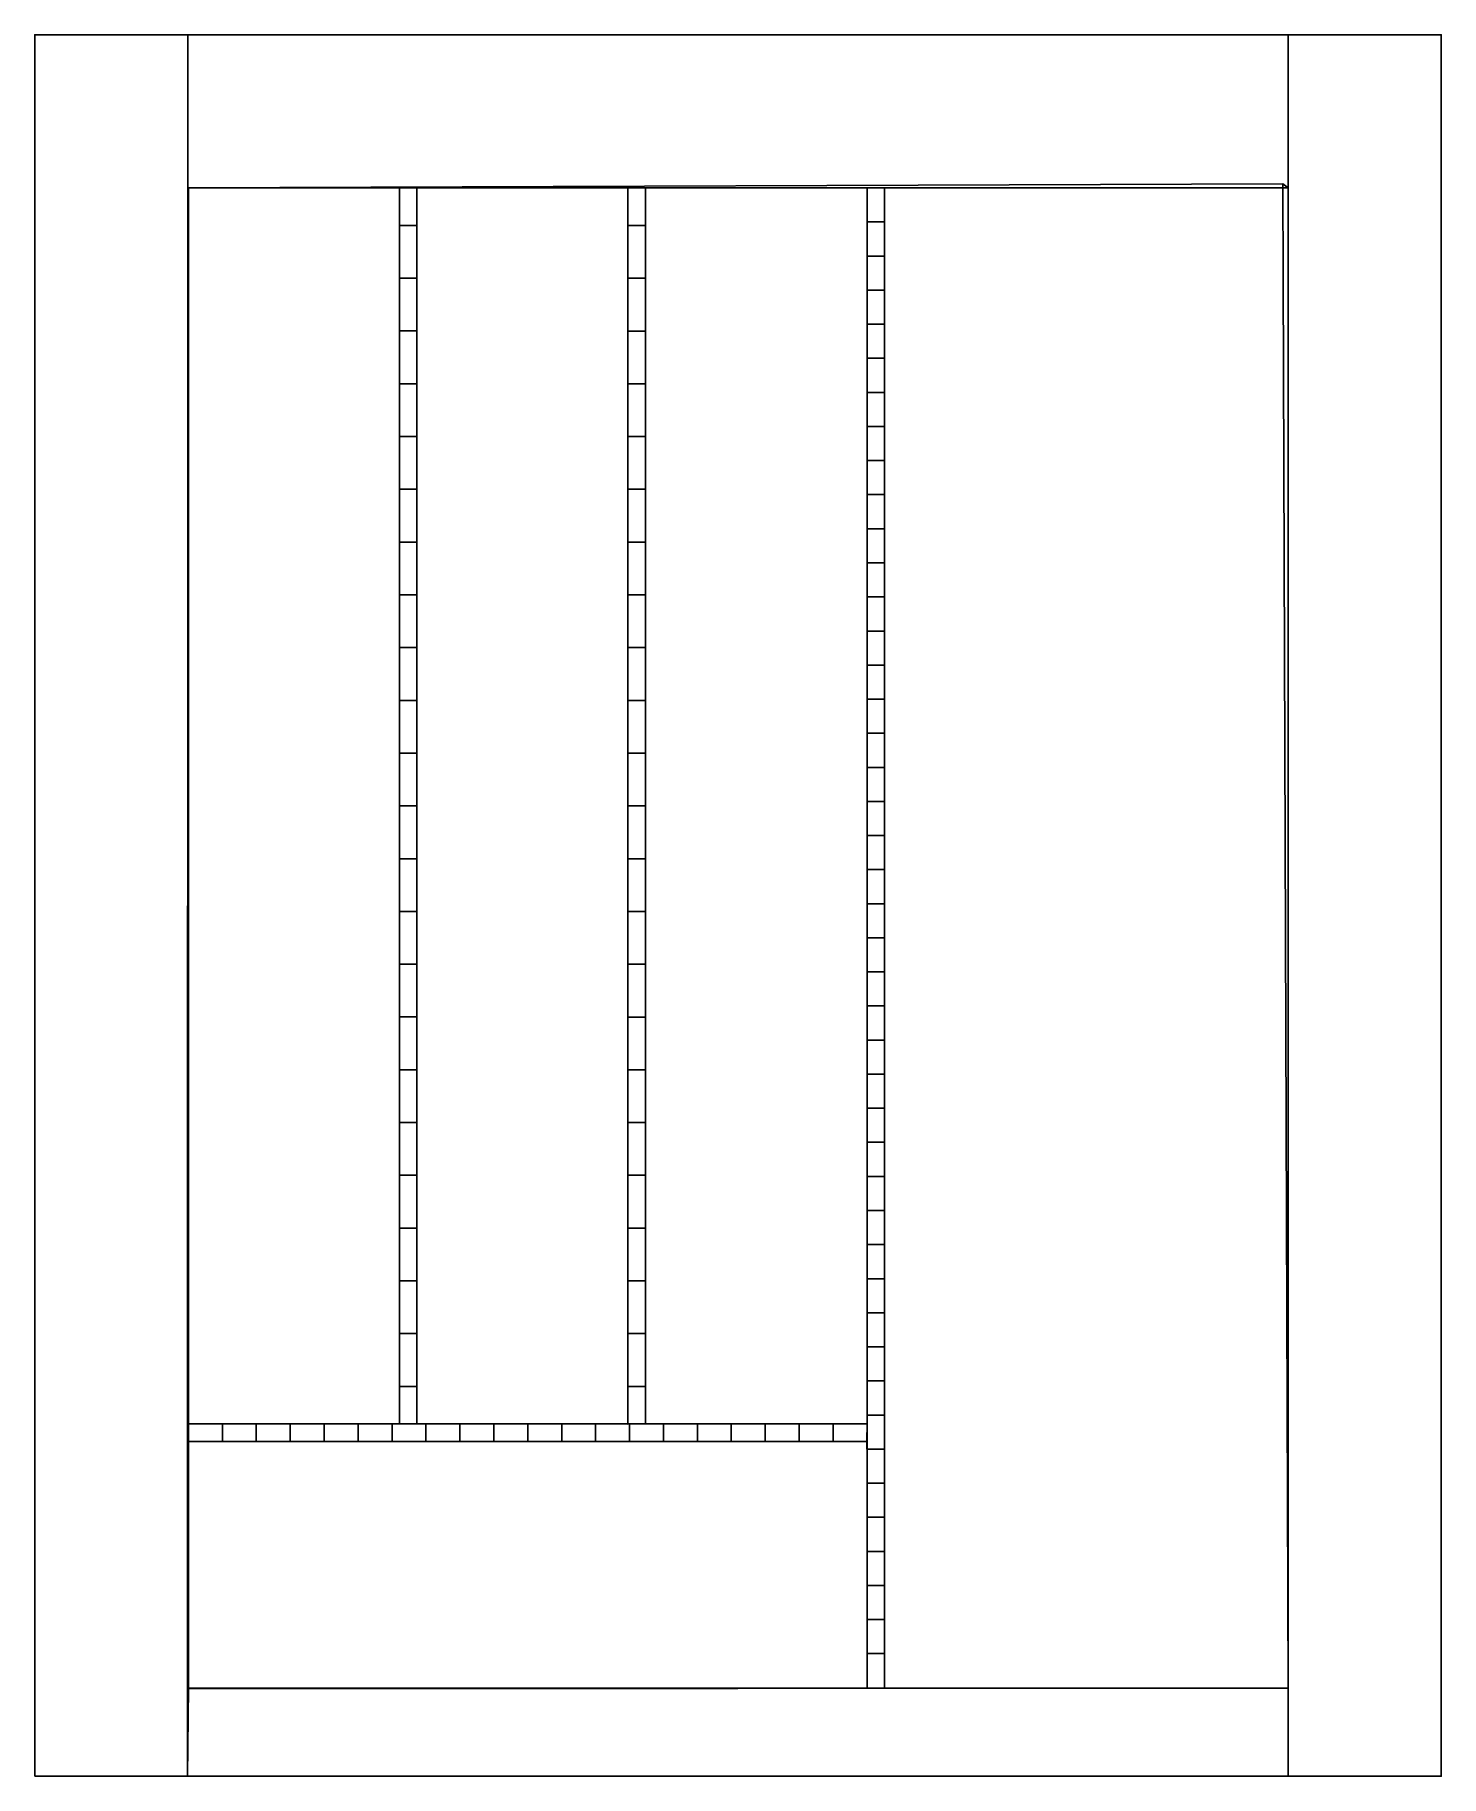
# Model space of a CAD drawing. Extents: x -200 to 200, y -495 to 0.
import ezdxf

# ---------------------------------------------------------------- set-up
doc = ezdxf.new("R2010")
doc.units = 0
doc.layers.add('BRANCO', color=7, linetype='CONTINUOUS')

msp = doc.modelspace()

# ---------------------------------------------------------------- linework, layer by layer
at = {"layer": 'BRANCO'}
for p, q in [((80, 0), (-200, 0)), ((-200, 0), (-200, -495)), ((-200, 0), (80, 0)), ((156.5, -495), (156.5, 0)), ((156.5, 0), (200, 0)), ((200, 0), (200, -495)), ((-156.51, -43.5, -10), (-156.51, -43.5, -74)), ((-156.51, -43.5, -74), (-156.5, -43.5, -10)), ((-156.3, -394.89, -74), (36.7, -394.89, -74)), ((-156.3, -399.89, -74), (36.7, -399.89, -74)), ((-156.31, -470, 0.12), (-156.59, -495)), ((-156.31, -470, -10), (-156.31, -470, 0.12)), ((-200, -495), (-156.5, -495))]:
    msp.add_line(p, q, dxfattribs=at)
for points in [[(-200, -495), (-156.59, -495), (-156.5, 0), (-200, 0)], [(156.5, -43.5), (156.5, 0), (-156.5, 0), (-156.5, -43.5)], [(156.5, -43.5), (156.5, 0), (-156.5, 0), (-156.5, -43.5)], [(156.5, -495), (156.5, 0), (200, 0), (200, -495)], [(156.5, -495), (200, -495), (200, 0), (156.5, 0)], [(-156.51, -43.5), (-156.31, -43.5, -74), (154.98, -42.4, -74), (156.5, -43.5)], [(-156.31, -470, -74), (-156.31, -43.5, -74), (-156.51, -43.5), (-156.31, -470, 0.12)], [(-156.31, -43.5, -74), (-156.31, -470, -73.88), (156.5, -470, -74), (154.98, -42.4, -74)], [(-91.31, -43.49, -74.03), (-91.31, -43.49, -24.03), (-96.31, -43.5, -24.03), (-96.31, -43.5, -74.03)], [(-96.3, -394.89, -74.03), (-91.3, -394.88, -74.03), (-91.31, -43.49, -74.03), (-96.31, -43.5, -74.03)], [(-91.3, -54.19, -21.19), (-91.32, -43.49, -24.03), (-96.31, -43.5, -24.03), (-96.3, -54.19, -21.19)], [(-96.31, -43.5, -24.03), (-96.3, -54.19, -21.19), (-96.31, -54.19, -74.03), (-96.31, -43.5, -74.03)], [(-91.31, -43.49, -24.03), (-91.3, -54.19, -21.19), (-91.31, -54.19, -74.03), (-91.31, -43.49, -74.03)], [(-26.31, -43.5, -73.94), (-26.31, -43.5, -23.94), (-31.31, -43.51, -23.94), (-31.31, -43.51, -73.94)], [(-31.3, -394.9, -73.94), (-26.3, -394.89, -73.94), (-26.31, -43.5, -73.94), (-31.31, -43.51, -73.94)], [(-26.3, -54.2, -21.1), (-26.32, -43.5, -23.94), (-31.31, -43.5, -23.94), (-31.3, -54.2, -21.1)], [(-31.31, -43.51, -23.94), (-31.3, -54.2, -21.1), (-31.31, -54.2, -73.94), (-31.31, -43.51, -73.94)], [(-26.31, -43.5, -23.94), (-26.3, -54.2, -21.1), (-26.31, -54.2, -73.94), (-26.31, -43.5, -73.94)], [(36.7, -43.5, -24), (36.7, -53.19, -21.85), (36.7, -53.19, -74), (36.7, -43.5, -74)], [(41.7, -43.5, -24), (36.7, -43.5, -24), (36.7, -43.5, -74), (41.7, -43.5, -74)], [(41.7, -43.5, -24), (36.7, -43.5, -24), (36.7, -53.19, -21.85), (41.7, -53.19, -21.85)], [(36.7, -470, -74), (41.7, -470, -74), (41.7, -43.5, -74), (36.7, -43.5, -74)], [(41.7, -43.5, -24), (41.7, -53.19, -21.85), (41.7, -53.19, -74), (41.7, -43.5, -74)], [(154.98, -42.4, -74), (156.5, -470, -74), (156.5, -470), (156.5, -43.5)], [(-96.3, -54.19, -21.19), (-96.3, -69.19, -17.53), (-96.31, -69.19, -74.03), (-96.31, -54.19, -74.03)], [(-91.3, -69.19, -17.53), (-91.32, -54.19, -21.19), (-96.3, -54.19, -21.19), (-96.3, -69.19, -17.53)], [(-91.3, -54.19, -21.19), (-91.3, -69.19, -17.53), (-91.31, -69.19, -74.03), (-91.31, -54.19, -74.03)], [(-31.3, -54.2, -21.1), (-31.3, -69.2, -17.44), (-31.31, -69.2, -73.94), (-31.31, -54.2, -73.94)], [(-26.3, -69.2, -17.44), (-26.32, -54.2, -21.1), (-31.3, -54.2, -21.1), (-31.3, -69.2, -17.44)], [(-26.3, -54.2, -21.1), (-26.3, -69.2, -17.44), (-26.31, -69.2, -73.94), (-26.31, -54.2, -73.94)], [(36.7, -53.19, -21.85), (36.7, -62.88, -19.79), (36.7, -62.88, -74), (36.7, -53.19, -74)], [(41.7, -53.19, -21.85), (36.7, -53.19, -21.85), (36.7, -62.88, -19.79), (41.7, -62.88, -19.79)], [(41.7, -53.19, -21.85), (41.7, -62.88, -19.79), (41.7, -62.88, -74), (41.7, -53.19, -74)], [(36.7, -62.88, -19.79), (36.7, -72.57, -17.85), (36.7, -72.57, -74), (36.7, -62.88, -74)], [(41.7, -62.88, -19.79), (36.7, -62.88, -19.79), (36.7, -72.57, -17.85), (41.7, -72.57, -17.85)], [(41.7, -62.88, -19.79), (41.7, -72.57, -17.85), (41.7, -72.57, -74), (41.7, -62.88, -74)], [(-96.3, -69.19, -17.53), (-96.3, -84.19, -14.24), (-96.3, -84.19, -74.03), (-96.31, -69.19, -74.03)], [(-91.3, -84.19, -14.24), (-91.32, -69.19, -17.53), (-96.3, -69.19, -17.53), (-96.3, -84.19, -14.24)], [(-91.3, -69.19, -17.53), (-91.3, -84.19, -14.24), (-91.3, -84.19, -74.03), (-91.31, -69.19, -74.03)], [(-31.3, -69.2, -17.44), (-31.3, -84.2, -14.15), (-31.3, -84.2, -73.94), (-31.31, -69.2, -73.94)], [(-26.3, -84.2, -14.15), (-26.32, -69.2, -17.44), (-31.3, -69.2, -17.44), (-31.3, -84.2, -14.15)], [(-26.3, -69.2, -17.44), (-26.3, -84.2, -14.15), (-26.3, -84.2, -73.94), (-26.31, -69.2, -73.94)], [(36.7, -72.57, -17.85), (36.7, -82.26, -16), (36.7, -82.26, -74), (36.7, -72.57, -74)], [(41.7, -72.57, -17.85), (36.7, -72.57, -17.85), (36.7, -82.26, -16), (41.7, -82.26, -16)], [(41.7, -72.57, -17.85), (41.7, -82.26, -16), (41.7, -82.26, -74), (41.7, -72.57, -74)], [(36.7, -82.26, -16), (36.7, -91.95, -14.26), (36.7, -91.95, -74), (36.7, -82.26, -74)], [(41.7, -82.26, -16), (36.7, -82.26, -16), (36.7, -91.95, -14.26), (41.7, -91.95, -14.26)], [(41.7, -82.26, -16), (41.7, -91.95, -14.26), (41.7, -91.95, -74), (41.7, -82.26, -74)], [(-96.3, -84.19, -14.24), (-96.3, -99.19, -11.31), (-96.3, -99.19, -74.03), (-96.3, -84.19, -74.03)], [(-91.3, -99.19, -11.31), (-91.32, -84.19, -14.24), (-96.3, -84.19, -14.24), (-96.3, -99.19, -11.31)], [(-91.3, -84.19, -14.24), (-91.3, -99.19, -11.31), (-91.3, -99.19, -74.03), (-91.3, -84.19, -74.03)], [(-31.3, -84.2, -14.15), (-31.3, -99.2, -11.22), (-31.3, -99.2, -73.94), (-31.3, -84.2, -73.94)], [(-26.3, -99.2, -11.22), (-26.32, -84.2, -14.15), (-31.3, -84.2, -14.15), (-31.3, -99.2, -11.22)], [(-26.3, -84.2, -14.15), (-26.3, -99.2, -11.22), (-26.3, -99.2, -73.94), (-26.3, -84.2, -73.94)], [(36.7, -91.95, -14.26), (36.7, -101.64, -12.62), (36.7, -101.64, -74), (36.7, -91.95, -74)], [(41.7, -91.95, -14.26), (36.7, -91.95, -14.26), (36.7, -101.64, -12.62), (41.7, -101.64, -12.62)], [(41.7, -91.95, -14.26), (41.7, -101.64, -12.62), (41.7, -101.64, -74), (41.7, -91.95, -74)], [(-96.3, -99.19, -11.31), (-96.3, -114.19, -8.72), (-96.31, -114.19, -74.03), (-96.3, -99.19, -74.03)], [(-91.3, -114.19, -8.72), (-91.32, -99.19, -11.31), (-96.3, -99.19, -11.31), (-96.3, -114.19, -8.72)], [(-91.3, -99.19, -11.31), (-91.3, -114.19, -8.72), (-91.31, -114.19, -74.03), (-91.3, -99.19, -74.03)], [(-31.3, -99.2, -11.22), (-31.3, -114.2, -8.63), (-31.31, -114.2, -73.94), (-31.3, -99.2, -73.94)], [(-26.3, -114.2, -8.63), (-26.32, -99.2, -11.22), (-31.3, -99.2, -11.22), (-31.3, -114.2, -8.63)], [(-26.3, -99.2, -11.22), (-26.3, -114.2, -8.63), (-26.31, -114.2, -73.94), (-26.3, -99.2, -73.94)], [(36.7, -101.64, -12.62), (36.7, -111.33, -11.09), (36.7, -111.33, -74), (36.7, -101.64, -74)], [(41.7, -101.64, -12.62), (36.7, -101.64, -12.62), (36.7, -111.33, -11.09), (41.7, -111.33, -11.09)], [(41.7, -101.64, -12.62), (41.7, -111.33, -11.09), (41.7, -111.33, -74), (41.7, -101.64, -74)], [(36.7, -111.33, -11.09), (36.7, -121.02, -9.65), (36.7, -121.02, -74), (36.7, -111.33, -74)], [(41.7, -111.33, -11.09), (36.7, -111.33, -11.09), (36.7, -121.02, -9.65), (41.7, -121.02, -9.65)], [(41.7, -111.33, -11.09), (41.7, -121.02, -9.65), (41.7, -121.02, -74), (41.7, -111.33, -74)], [(-96.3, -114.19, -8.72), (-96.31, -129.15, -6.52), (-96.3, -129.19, -74.03), (-96.31, -114.19, -74.03)], [(-91.31, -129.14, -6.52), (-91.33, -114.19, -8.72), (-96.3, -114.19, -8.72), (-96.31, -129.15, -6.52)], [(-91.3, -114.19, -8.72), (-91.31, -129.14, -6.52), (-91.3, -129.19, -74.03), (-91.31, -114.19, -74.03)], [(-26.31, -129.15, -6.43), (-26.33, -114.2, -8.63), (-31.3, -114.19, -8.64), (-31.31, -129.16, -6.43)], [(-31.3, -114.2, -8.63), (-31.31, -129.16, -6.43), (-31.3, -129.2, -73.94), (-31.31, -114.2, -73.94)], [(-26.3, -114.2, -8.63), (-26.31, -129.15, -6.43), (-26.3, -129.2, -73.94), (-26.31, -114.2, -73.94)], [(36.7, -121.02, -9.65), (36.7, -130.71, -8.32), (36.7, -130.71, -74), (36.7, -121.02, -74)], [(41.7, -121.02, -9.65), (36.7, -121.02, -9.65), (36.7, -130.71, -8.32), (41.7, -130.71, -8.32)], [(41.7, -121.02, -9.65), (41.7, -130.71, -8.32), (41.7, -130.71, -74), (41.7, -121.02, -74)], [(-91.3, -144.19, -4.78), (-91.32, -129.14, -6.52), (-96.31, -129.14, -6.52), (-96.3, -144.19, -4.78)], [(-96.31, -129.15, -6.52), (-96.3, -144.19, -4.78), (-96.3, -144.19, -74.03), (-96.3, -129.19, -74.03)], [(-91.31, -129.14, -6.52), (-91.3, -144.19, -4.78), (-91.3, -144.19, -74.03), (-91.3, -129.19, -74.03)], [(-26.3, -144.2, -4.69), (-26.32, -129.15, -6.43), (-31.31, -129.15, -6.43), (-31.3, -144.2, -4.69)], [(-31.31, -129.16, -6.43), (-31.3, -144.2, -4.69), (-31.3, -144.2, -73.94), (-31.3, -129.2, -73.94)], [(-26.31, -129.15, -6.43), (-26.3, -144.2, -4.69), (-26.3, -144.2, -73.94), (-26.3, -129.2, -73.94)], [(36.7, -130.71, -8.22), (36.7, -140.4, -7.08), (36.7, -140.4, -74), (36.7, -130.71, -74)], [(41.7, -130.71, -8.22), (36.7, -130.71, -8.22), (36.7, -140.4, -7.08), (41.7, -140.4, -7.08)], [(41.7, -130.71, -8.22), (41.7, -140.4, -7.08), (41.7, -140.4, -74), (41.7, -130.71, -74)], [(36.7, -140.4, -7.08), (36.7, -150.09, -5.95), (36.7, -150.09, -74), (36.7, -140.4, -74)], [(41.7, -140.4, -7.08), (36.7, -140.4, -7.08), (36.7, -150.09, -5.95), (41.7, -150.09, -5.95)], [(41.7, -140.4, -7.08), (41.7, -150.09, -5.95), (41.7, -150.09, -74), (41.7, -140.4, -74)], [(-96.3, -144.19, -4.78), (-96.3, -159.19, -3.24), (-96.31, -159.19, -74.03), (-96.3, -144.19, -74.03)], [(-91.3, -159.19, -3.24), (-91.32, -144.19, -4.78), (-96.3, -144.19, -4.78), (-96.3, -159.19, -3.24)], [(-91.3, -144.19, -4.78), (-91.3, -159.19, -3.24), (-91.31, -159.19, -74.03), (-91.3, -144.19, -74.03)], [(-31.3, -144.2, -4.69), (-31.3, -159.2, -3.15), (-31.31, -159.2, -73.94), (-31.3, -144.2, -73.94)], [(-26.3, -159.2, -3.15), (-26.32, -144.2, -4.69), (-31.3, -144.2, -4.69), (-31.3, -159.2, -3.15)], [(-26.3, -144.2, -4.69), (-26.3, -159.2, -3.15), (-26.31, -159.2, -73.94), (-26.3, -144.2, -73.94)], [(36.7, -150.09, -5.95), (36.7, -159.78, -4.92), (36.7, -159.78, -74), (36.7, -150.09, -74)], [(41.7, -150.09, -5.95), (36.7, -150.09, -5.95), (36.7, -159.78, -4.92), (41.7, -159.78, -4.92)], [(41.7, -150.09, -5.95), (41.7, -159.78, -4.92), (41.7, -159.78, -74), (41.7, -150.09, -74)], [(-96.3, -159.19, -3.24), (-96.31, -174.12, -1.92), (-96.3, -174.19, -74.03), (-96.3, -159.19, -74.03)], [(-91.31, -174.12, -1.92), (-91.33, -159.19, -3.24), (-96.3, -159.19, -3.24), (-96.31, -174.12, -1.92)], [(-91.3, -159.19, -3.24), (-91.31, -174.12, -1.92), (-91.3, -174.19, -74.03), (-91.3, -159.19, -74.03)], [(-26.31, -174.12, -1.83), (-26.33, -159.2, -3.15), (-31.3, -159.19, -3.15), (-31.31, -174.13, -1.83)], [(-31.3, -159.2, -3.15), (-31.31, -174.13, -1.83), (-31.3, -174.2, -73.94), (-31.3, -159.2, -73.94)], [(-26.3, -159.2, -3.15), (-26.31, -174.12, -1.83), (-26.3, -174.2, -73.94), (-26.3, -159.2, -73.94)], [(36.7, -159.78, -4.92), (36.7, -169.47, -3.98), (36.7, -169.47, -74), (36.7, -159.78, -74)], [(41.7, -159.78, -4.92), (36.7, -159.78, -4.92), (36.7, -169.47, -3.98), (41.7, -169.47, -3.98)], [(41.7, -159.78, -4.92), (41.7, -169.47, -3.98), (41.7, -169.47, -74), (41.7, -159.78, -74)], [(36.7, -169.47, -3.98), (36.7, -179.16, -3.15), (36.7, -179.16, -74), (36.7, -169.47, -74)], [(41.7, -169.47, -3.98), (36.7, -169.47, -3.98), (36.7, -179.16, -3.15), (41.7, -179.16, -3.15)], [(41.7, -169.47, -3.98), (41.7, -179.16, -3.15), (41.7, -179.16, -74), (41.7, -169.47, -74)], [(-91.3, -189.19, -1.16), (-91.32, -174.12, -1.92), (-96.31, -174.11, -1.93), (-96.3, -189.19, -1.16)], [(-96.31, -174.12, -1.92), (-96.3, -189.19, -1.16), (-96.31, -189.19, -74.03), (-96.3, -174.19, -74.03)], [(-91.31, -174.12, -1.92), (-91.3, -189.19, -1.16), (-91.31, -189.19, -74.03), (-91.3, -174.19, -74.03)], [(-26.3, -189.2, -1.07), (-26.32, -174.12, -1.83), (-31.31, -174.12, -1.84), (-31.3, -189.2, -1.07)], [(-31.31, -174.13, -1.83), (-31.3, -189.2, -1.07), (-31.31, -189.2, -73.94), (-31.3, -174.2, -73.94)], [(-26.31, -174.12, -1.83), (-26.3, -189.2, -1.07), (-26.31, -189.2, -73.94), (-26.3, -174.2, -73.94)], [(36.7, -179.16, -3.15), (36.7, -188.85, -2.41), (36.7, -188.85, -74), (36.7, -179.16, -74)], [(41.7, -179.16, -3.15), (36.7, -179.16, -3.15), (36.7, -188.85, -2.41), (41.7, -188.85, -2.41)], [(41.7, -179.16, -3.15), (41.7, -188.85, -2.41), (41.7, -188.85, -74), (41.7, -179.16, -74)], [(-96.3, -189.19, -1.16), (-96.3, -204.19, -0.39), (-96.3, -204.19, -74.03), (-96.3, -189.19, -74.03)], [(-91.3, -204.19, -0.39), (-91.32, -189.19, -1.16), (-96.3, -189.19, -1.16), (-96.3, -204.19, -0.39)], [(-91.3, -189.19, -1.16), (-91.3, -204.19, -0.39), (-91.3, -204.19, -74.03), (-91.3, -189.19, -74.03)], [(-31.3, -189.2, -1.07), (-31.3, -204.2, -0.31), (-31.3, -204.2, -73.94), (-31.3, -189.2, -73.94)], [(-26.3, -204.2, -0.31), (-26.32, -189.2, -1.07), (-31.3, -189.2, -1.07), (-31.3, -204.2, -0.31)], [(-26.3, -189.2, -1.07), (-26.3, -204.2, -0.31), (-26.3, -204.2, -73.94), (-26.3, -189.2, -73.94)], [(36.7, -188.85, -2.41), (36.7, -198.54, -1.77), (36.7, -198.54, -74), (36.7, -188.85, -74)], [(41.7, -188.85, -2.41), (36.7, -188.85, -2.41), (36.7, -198.54, -1.77), (41.7, -198.54, -1.77)], [(41.7, -188.85, -2.41), (41.7, -198.54, -1.77), (41.7, -198.54, -74), (41.7, -188.85, -74)], [(36.7, -198.54, -1.77), (36.7, -208.23, -1.23), (36.7, -208.23, -74), (36.7, -198.54, -74)], [(41.7, -198.54, -1.77), (36.7, -198.54, -1.77), (36.7, -208.23, -1.23), (41.7, -208.23, -1.23)], [(41.7, -198.54, -1.77), (41.7, -208.23, -1.23), (41.7, -208.23, -74), (41.7, -198.54, -74)], [(-91.3, -219.19, -0.39), (-91.3, -204.19, -0.39), (-96.3, -204.19, -0.39), (-96.31, -219.2, -0.39)], [(-96.3, -204.19, -0.39), (-96.3, -219.19, -0.39), (-96.3, -219.19, -74.03), (-96.3, -204.19, -74.03)], [(-91.3, -204.19, -0.39), (-91.3, -219.19, -0.39), (-91.3, -219.19, -74.03), (-91.3, -204.19, -74.03)], [(-26.3, -219.2, -0.31), (-26.3, -204.2, -0.31), (-31.3, -204.2, -0.31), (-31.31, -219.2, -0.31)], [(-31.3, -204.2, -0.31), (-31.3, -219.2, -0.31), (-31.3, -219.2, -73.94), (-31.3, -204.2, -73.94)], [(-26.3, -204.2, -0.31), (-26.3, -219.2, -0.31), (-26.3, -219.2, -73.94), (-26.3, -204.2, -73.94)], [(36.7, -208.23, -1.23), (36.7, -217.92, -0.79), (36.7, -217.92, -74), (36.7, -208.23, -74)], [(41.7, -208.23, -1.23), (36.7, -208.23, -1.23), (36.7, -217.92, -0.79), (41.7, -217.92, -0.79)], [(41.7, -208.23, -1.23), (41.7, -217.92, -0.79), (41.7, -217.92, -74), (41.7, -208.23, -74)], [(-96.31, -219.2, -0.39), (-96.3, -234.19, -0.56), (-96.3, -234.19, -74.03), (-96.3, -219.19, -74.03)], [(-91.3, -234.19, -0.56), (-91.33, -219.19, -0.39), (-96.3, -219.19, -0.39), (-96.3, -234.19, -0.56)], [(-91.31, -219.19, -0.39), (-91.3, -234.19, -0.56), (-91.3, -234.19, -74.03), (-91.3, -219.19, -74.03)], [(-31.31, -219.2, -0.31), (-31.3, -234.2, -0.47), (-31.3, -234.2, -73.94), (-31.3, -219.2, -73.94)], [(-26.3, -234.2, -0.47), (-26.33, -219.2, -0.31), (-31.3, -219.2, -0.31), (-31.3, -234.2, -0.47)], [(-26.31, -219.2, -0.31), (-26.3, -234.2, -0.47), (-26.3, -234.2, -73.94), (-26.3, -219.2, -73.94)], [(36.7, -217.92, -0.79), (36.7, -227.61, -0.35), (36.7, -227.61, -74), (36.7, -217.92, -74)], [(41.7, -217.92, -0.79), (36.7, -217.92, -0.79), (36.7, -227.61, -0.35), (41.7, -227.61, -0.35)], [(41.7, -217.92, -0.79), (41.7, -227.61, -0.35), (41.7, -227.61, -74), (41.7, -217.92, -74)], [(36.7, -227.61, -0.35), (36.7, -237.3, -0.2), (36.7, -237.3, -74), (36.7, -227.61, -74)], [(41.7, -227.61, -0.35), (36.7, -227.61, -0.35), (36.7, -237.3, -0.2), (41.7, -237.3, -0.2)], [(41.7, -227.61, -0.35), (41.7, -237.3, -0.2), (41.7, -237.3, -74), (41.7, -227.61, -74)], [(-96.3, -234.19, -0.56), (-96.3, -249.19, -1.07), (-96.3, -249.19, -74.03), (-96.3, -234.19, -74.03)], [(-91.3, -249.19, -1.07), (-91.3, -234.19, -0.56), (-96.3, -234.19, -0.56), (-96.3, -249.19, -1.07)], [(-91.3, -234.19, -0.56), (-91.3, -249.19, -1.07), (-91.3, -249.19, -74.03), (-91.3, -234.19, -74.03)], [(-31.3, -234.2, -0.47), (-31.3, -249.2, -0.98), (-31.3, -249.2, -73.94), (-31.3, -234.2, -73.94)], [(-26.3, -249.2, -0.98), (-26.3, -234.2, -0.47), (-31.3, -234.2, -0.47), (-31.3, -249.2, -0.98)], [(-26.3, -234.2, -0.47), (-26.3, -249.2, -0.98), (-26.3, -249.2, -73.94), (-26.3, -234.2, -73.94)], [(36.7, -237.3, -0.2), (36.7, -246.99, -0.05), (36.7, -246.99, -74), (36.7, -237.3, -74)], [(41.7, -237.3, -0.2), (36.7, -237.3, -0.2), (36.7, -246.99, -0.05), (41.7, -246.99, -0.05)], [(41.7, -237.3, -0.2), (41.7, -246.99, -0.05), (41.7, -246.99, -74), (41.7, -237.3, -74)], [(36.7, -246.99, -0.05), (36.7, -256.68, -0.05), (36.7, -256.68, -74), (36.7, -246.99, -74)], [(41.7, -246.99, -0.05), (36.7, -246.99, -0.05), (36.7, -256.68, -0.05), (41.7, -256.68, 0)], [(41.7, -246.99, -0.05), (41.7, -256.68, -0.05), (41.7, -256.68, -74), (41.7, -246.99, -74)], [(-96.3, -249.19, -1.07), (-96.3, -264.19, -1.92), (-96.3, -264.19, -74.03), (-96.3, -249.19, -74.03)], [(-91.3, -264.19, -1.92), (-91.3, -249.19, -1.07), (-96.3, -249.19, -1.07), (-96.3, -264.19, -1.92)], [(-91.3, -249.19, -1.07), (-91.3, -264.19, -1.92), (-91.3, -264.19, -74.03), (-91.3, -249.19, -74.03)], [(-31.3, -249.2, -0.98), (-31.3, -264.2, -1.83), (-31.3, -264.2, -73.94), (-31.3, -249.2, -73.94)], [(-26.3, -264.2, -1.83), (-26.3, -249.2, -0.98), (-31.3, -249.2, -0.98), (-31.3, -264.2, -1.83)], [(-26.3, -249.2, -0.98), (-26.3, -264.2, -1.83), (-26.3, -264.2, -73.94), (-26.3, -249.2, -73.94)], [(36.7, -256.68, 0), (36.7, -266.37, -0.05), (36.7, -266.37, -74), (36.7, -256.68, -74)], [(41.7, -256.68, 0), (36.7, -256.68, -0.05), (36.7, -266.37, -0.05), (41.7, -266.37, -0.05)], [(41.7, -256.68, 0), (41.7, -266.37, -0.05), (41.7, -266.37, -74), (41.7, -256.68, -74)], [(-96.3, -264.19, -1.92), (-96.3, -279.19, -3.11), (-96.3, -279.19, -74.03), (-96.3, -264.19, -74.03)], [(-91.3, -279.19, -3.11), (-91.3, -264.19, -1.92), (-96.3, -264.19, -1.92), (-96.3, -279.19, -3.11)], [(-91.3, -264.19, -1.92), (-91.3, -279.19, -3.11), (-91.3, -279.19, -74.03), (-91.3, -264.19, -74.03)], [(-31.3, -264.2, -1.83), (-31.3, -279.2, -3.02), (-31.3, -279.2, -73.94), (-31.3, -264.2, -73.94)], [(-26.3, -279.2, -3.02), (-26.3, -264.2, -1.83), (-31.3, -264.2, -1.83), (-31.3, -279.2, -3.02)], [(-26.3, -264.2, -1.83), (-26.3, -279.2, -3.02), (-26.3, -279.2, -73.94), (-26.3, -264.2, -73.94)], [(36.7, -266.37, -0.05), (36.7, -276.06, -0.2), (36.7, -276.06, -74), (36.7, -266.37, -74)], [(41.7, -266.37, -0.05), (36.7, -266.37, -0.05), (36.7, -276.06, -0.2), (41.7, -276.06, -0.2)], [(41.7, -266.37, -0.05), (41.7, -276.06, -0.2), (41.7, -276.06, -74), (41.7, -266.37, -74)], [(36.7, -276.06, -0.2), (36.7, -285.75, -0.44), (36.7, -285.75, -74), (36.7, -276.06, -74)], [(41.7, -276.06, -0.2), (36.7, -276.06, -0.2), (36.7, -285.75, -0.44), (41.7, -285.75, -0.44)], [(41.7, -276.06, -0.2), (41.7, -285.75, -0.44), (41.7, -285.75, -74), (41.7, -276.06, -74)], [(-96.3, -279.19, -3.11), (-96.3, -294.19, -4.64), (-96.3, -294.19, -74.03), (-96.3, -279.19, -74.03)], [(-91.3, -294.19, -4.64), (-91.32, -279.19, -3.11), (-96.3, -279.19, -3.11), (-96.3, -294.19, -4.64)], [(-91.3, -279.19, -3.11), (-91.3, -294.19, -4.64), (-91.3, -294.19, -74.03), (-91.3, -279.19, -74.03)], [(-31.3, -279.2, -3.02), (-31.3, -294.2, -4.55), (-31.3, -294.2, -73.94), (-31.3, -279.2, -73.94)], [(-26.3, -294.2, -4.55), (-26.32, -279.2, -3.02), (-31.3, -279.2, -3.02), (-31.3, -294.2, -4.55)], [(-26.3, -279.2, -3.02), (-26.3, -294.2, -4.55), (-26.3, -294.2, -73.94), (-26.3, -279.2, -73.94)], [(36.7, -285.75, -0.44), (36.7, -295.44, -0.78), (36.7, -295.44, -74), (36.7, -285.75, -74)], [(41.7, -285.75, -0.44), (36.7, -285.75, -0.44), (36.7, -295.44, -0.78), (41.7, -295.44, -0.78)], [(41.7, -285.75, -0.44), (41.7, -295.44, -0.78), (41.7, -295.44, -74), (41.7, -285.75, -74)], [(-96.3, -294.19, -4.64), (-96.3, -309.19, -6.51), (-96.3, -309.19, -74.03), (-96.3, -294.19, -74.03)], [(-91.3, -309.19, -6.51), (-91.32, -294.19, -4.64), (-96.3, -294.19, -4.64), (-96.3, -309.19, -6.51)], [(-91.3, -294.19, -4.64), (-91.3, -309.19, -6.51), (-91.3, -309.19, -74.03), (-91.3, -294.19, -74.03)], [(-31.3, -294.2, -4.55), (-31.3, -309.2, -6.42), (-31.3, -309.2, -73.94), (-31.3, -294.2, -73.94)], [(-26.3, -309.2, -6.42), (-26.32, -294.2, -4.55), (-31.3, -294.2, -4.55), (-31.3, -309.2, -6.42)], [(-26.3, -294.2, -4.55), (-26.3, -309.2, -6.42), (-26.3, -309.2, -73.94), (-26.3, -294.2, -73.94)], [(36.7, -295.44, -0.78), (36.7, -305.13, -1.22), (36.7, -305.13, -74), (36.7, -295.44, -74)], [(41.7, -295.44, -0.78), (36.7, -295.44, -0.78), (36.7, -305.13, -1.22), (41.7, -305.13, -1.22)], [(41.7, -295.44, -0.78), (41.7, -305.13, -1.22), (41.7, -305.13, -74), (41.7, -295.44, -74)], [(36.7, -305.13, -1.22), (36.7, -314.82, -1.76), (36.7, -314.82, -74), (36.7, -305.13, -74)], [(41.7, -305.13, -1.22), (36.7, -305.13, -1.22), (36.7, -314.82, -1.76), (41.7, -314.82, -1.76)], [(41.7, -305.13, -1.22), (41.7, -314.82, -1.76), (41.7, -314.82, -74), (41.7, -305.13, -74)], [(-96.3, -309.19, -6.51), (-96.3, -324.19, -8.74), (-96.3, -324.19, -74.03), (-96.3, -309.19, -74.03)], [(-91.3, -324.19, -8.74), (-91.3, -309.19, -6.51), (-96.3, -309.19, -6.51), (-96.3, -324.19, -8.74)], [(-91.3, -309.19, -6.51), (-91.3, -324.19, -8.74), (-91.3, -324.19, -74.03), (-91.3, -309.19, -74.03)], [(-31.3, -309.2, -6.42), (-31.3, -324.2, -8.65), (-31.3, -324.2, -73.94), (-31.3, -309.2, -73.94)], [(-26.3, -324.2, -8.65), (-26.3, -309.2, -6.42), (-31.3, -309.2, -6.42), (-31.3, -324.2, -8.65)], [(-26.3, -309.2, -6.42), (-26.3, -324.2, -8.65), (-26.3, -324.2, -73.94), (-26.3, -309.2, -73.94)], [(36.7, -314.82, -1.76), (36.7, -324.51, -2.4), (36.7, -324.51, -74), (36.7, -314.82, -74)], [(41.7, -314.82, -1.76), (36.7, -314.82, -1.76), (36.7, -324.51, -2.4), (41.7, -324.51, -2.4)], [(41.7, -314.82, -1.76), (41.7, -324.51, -2.4), (41.7, -324.51, -74), (41.7, -314.82, -74)], [(-96.3, -324.19, -8.74), (-96.3, -339.19, -11.31), (-96.3, -339.19, -74.03), (-96.3, -324.19, -74.03)], [(-91.3, -339.19, -11.31), (-91.3, -324.19, -8.74), (-96.3, -324.19, -8.74), (-96.3, -339.19, -11.31)], [(-91.3, -324.19, -8.74), (-91.3, -339.19, -11.31), (-91.3, -339.19, -74.03), (-91.3, -324.19, -74.03)], [(-31.3, -324.2, -8.65), (-31.3, -339.2, -11.22), (-31.3, -339.2, -73.94), (-31.3, -324.2, -73.94)], [(-26.3, -339.2, -11.22), (-26.3, -324.2, -8.65), (-31.3, -324.2, -8.65), (-31.3, -339.2, -11.22)], [(-26.3, -324.2, -8.65), (-26.3, -339.2, -11.22), (-26.3, -339.2, -73.94), (-26.3, -324.2, -73.94)], [(36.7, -324.51, -2.4), (36.7, -334.2, -3.13), (36.7, -334.2, -74), (36.7, -324.51, -74)], [(41.7, -324.51, -2.4), (36.7, -324.51, -2.4), (36.7, -334.2, -3.13), (41.7, -334.2, -3.13)], [(41.7, -324.51, -2.4), (41.7, -334.2, -3.13), (41.7, -334.2, -74), (41.7, -324.51, -74)], [(36.7, -334.2, -3.13), (36.7, -343.89, -3.97), (36.7, -343.89, -74), (36.7, -334.2, -74)], [(41.7, -334.2, -3.13), (36.7, -334.2, -3.13), (36.7, -343.89, -3.97), (41.7, -343.89, -3.97)], [(41.7, -334.2, -3.13), (41.7, -343.89, -3.97), (41.7, -343.89, -74), (41.7, -334.2, -74)], [(-96.3, -339.19, -11.31), (-96.3, -354.19, -14.24), (-96.3, -354.19, -74.03), (-96.3, -339.19, -74.03)], [(-91.3, -339.19, -11.31), (-96.3, -339.19, -11.31), (-96.3, -354.19, -14.24), (-91.3, -354.19, -14.24)], [(-91.3, -339.19, -11.31), (-91.3, -354.19, -14.24), (-91.3, -354.19, -74.03), (-91.3, -339.19, -74.03)], [(-31.3, -339.2, -11.22), (-31.3, -354.2, -14.15), (-31.3, -354.2, -73.94), (-31.3, -339.2, -73.94)], [(-26.3, -339.2, -11.22), (-31.3, -339.2, -11.22), (-31.3, -354.2, -14.15), (-26.3, -354.2, -14.15)], [(-26.3, -339.2, -11.22), (-26.3, -354.2, -14.15), (-26.3, -354.2, -73.94), (-26.3, -339.2, -73.94)], [(36.7, -343.89, -3.97), (36.7, -353.58, -4.9), (36.7, -353.58, -74), (36.7, -343.89, -74)], [(41.7, -343.89, -3.97), (36.7, -343.89, -3.97), (36.7, -353.58, -4.9), (41.7, -353.58, -4.9)], [(41.7, -343.89, -3.97), (41.7, -353.58, -4.9), (41.7, -353.58, -74), (41.7, -343.89, -74)], [(-96.3, -354.19, -14.24), (-96.3, -369.19, -17.53), (-96.3, -369.19, -74.03), (-96.3, -354.19, -74.03)], [(-96.3, -354.19, -14.24), (-96.3, -369.19, -17.53), (-91.3, -369.19, -17.54), (-91.3, -354.19, -14.24)], [(-91.3, -354.19, -14.24), (-91.3, -369.19, -17.53), (-91.3, -369.19, -74.03), (-91.3, -354.19, -74.03)], [(-31.3, -354.2, -14.15), (-31.3, -369.2, -17.44), (-31.3, -369.2, -73.94), (-31.3, -354.2, -73.94)], [(-31.3, -354.2, -14.15), (-31.3, -369.2, -17.44), (-26.3, -369.2, -17.45), (-26.3, -354.2, -14.15)], [(-26.3, -354.2, -14.15), (-26.3, -369.2, -17.44), (-26.3, -369.2, -73.94), (-26.3, -354.2, -73.94)], [(36.7, -353.58, -4.9), (36.7, -363.27, -5.93), (36.7, -363.27, -74), (36.7, -353.58, -74)], [(41.7, -353.58, -4.9), (36.7, -353.58, -4.9), (36.7, -363.27, -5.93), (41.7, -363.27, -5.93)], [(41.7, -353.58, -4.9), (41.7, -363.27, -5.93), (41.7, -363.27, -74), (41.7, -353.58, -74)], [(36.7, -363.27, -5.93), (36.7, -372.96, -7.07), (36.7, -372.96, -74), (36.7, -363.27, -74)], [(41.7, -363.27, -5.93), (36.7, -363.27, -5.93), (36.7, -372.96, -7.07), (41.7, -372.96, -7.07)], [(41.7, -363.27, -5.93), (41.7, -372.96, -7.07), (41.7, -372.96, -74), (41.7, -363.27, -74)], [(-96.3, -369.19, -17.53), (-96.3, -384.19, -21.19), (-96.3, -384.19, -74.03), (-96.3, -369.19, -74.03)], [(-91.3, -369.19, -17.53), (-96.3, -369.19, -17.53), (-96.3, -384.19, -21.19), (-91.3, -384.19, -21.19)], [(-91.3, -369.19, -17.53), (-91.3, -384.19, -21.19), (-91.3, -384.19, -74.03), (-91.3, -369.19, -74.03)], [(-31.3, -369.2, -17.44), (-31.3, -384.2, -21.1), (-31.3, -384.2, -73.94), (-31.3, -369.2, -73.94)], [(-26.3, -369.2, -17.44), (-31.3, -369.2, -17.44), (-31.3, -384.2, -21.1), (-26.3, -384.2, -21.1)], [(-26.3, -369.2, -17.44), (-26.3, -384.2, -21.1), (-26.3, -384.2, -73.94), (-26.3, -369.2, -73.94)], [(36.7, -372.96, -7.07), (36.7, -382.65, -8.3), (36.7, -382.65, -74), (36.7, -372.96, -74)], [(41.7, -372.96, -7.07), (36.7, -372.96, -7.07), (36.7, -382.65, -8.3), (41.7, -382.65, -8.3)], [(41.7, -372.96, -7.07), (41.7, -382.65, -8.3), (41.7, -382.65, -74), (41.7, -372.96, -74)], [(-96.3, -384.19, -21.19), (-96.3, -394.89, -24.02), (-96.3, -394.89, -74.03), (-96.3, -384.19, -74.03)], [(-91.3, -384.19, -21.19), (-96.3, -384.2, -21.19), (-96.29, -394.89, -24.03), (-91.3, -394.88, -24.03)], [(-91.3, -384.19, -21.19), (-91.3, -394.88, -24.02), (-91.3, -394.88, -74.03), (-91.3, -384.19, -74.03)], [(-31.3, -384.2, -21.1), (-31.3, -394.9, -23.94), (-31.3, -394.9, -73.94), (-31.3, -384.2, -73.94)], [(-26.3, -384.2, -21.1), (-31.3, -384.2, -21.1), (-31.29, -394.9, -23.94), (-26.3, -394.89, -23.94)], [(-26.3, -384.2, -21.1), (-26.3, -394.89, -23.94), (-26.3, -394.89, -73.94), (-26.3, -384.2, -73.94)], [(36.7, -382.65, -8.3), (36.7, -392.34, -9.63), (36.7, -392.34, -74), (36.7, -382.65, -74)], [(41.7, -382.65, -8.3), (36.7, -382.65, -8.3), (36.7, -392.34, -9.63), (41.7, -392.34, -9.63)], [(41.7, -382.65, -8.3), (41.7, -392.34, -9.63), (41.7, -392.34, -74), (41.7, -382.65, -74)], [(-146.65, -399.89, -19.03), (-156.3, -399.89, -23.83), (-156.3, -394.89, -23.83), (-146.65, -394.89, -19.03)], [(-156.3, -394.89, -23.83), (-156.3, -394.89, -74), (-156.3, -399.89, -74), (-156.3, -399.89, -23.83)], [(-146.65, -394.89, -19.03), (-156.3, -394.89, -23.83), (-156.3, -394.89, -74), (-146.65, -394.89, -74)], [(-137, -399.89, -14.84), (-146.65, -399.89, -19.03), (-146.65, -394.89, -19.03), (-137, -394.89, -14.84)], [(-137, -394.89, -14.84), (-146.65, -394.89, -19.03), (-146.65, -394.89, -74), (-137, -394.89, -74)], [(-127.35, -399.89, -11.22), (-137, -399.89, -14.84), (-137, -394.89, -14.84), (-127.35, -394.89, -11.22)], [(-127.35, -394.89, -11.22), (-137, -394.89, -14.84), (-137, -394.89, -74), (-127.35, -394.89, -74)], [(-117.7, -399.89, -8.13), (-127.35, -399.89, -11.22), (-127.35, -394.89, -11.22), (-117.7, -394.89, -8.13)], [(-117.7, -394.89, -8.13), (-127.35, -394.89, -11.22), (-127.35, -394.89, -74), (-117.7, -394.89, -74)], [(-108.05, -399.89, -5.56), (-117.7, -399.89, -8.13), (-117.7, -394.89, -8.13), (-108.05, -394.89, -5.56)], [(-108.05, -394.89, -5.56), (-117.7, -394.89, -8.13), (-117.7, -394.89, -74), (-108.05, -394.89, -74)], [(-98.4, -399.89, -3.48), (-108.05, -399.89, -5.56), (-108.05, -394.89, -5.56), (-98.4, -394.89, -3.48)], [(-98.4, -394.89, -3.48), (-108.05, -394.89, -5.56), (-108.05, -394.89, -74), (-98.4, -394.89, -74)], [(-88.75, -399.89, -1.87), (-98.4, -399.89, -3.48), (-98.4, -394.89, -3.48), (-88.75, -394.89, -1.87)], [(-88.75, -394.89, -1.87), (-98.4, -394.89, -3.48), (-98.4, -394.89, -74), (-88.75, -394.89, -74)], [(-91.3, -394.88, -74.03), (-91.3, -394.88, -24.03), (-96.3, -394.89, -24.03), (-96.3, -394.89, -74.03)], [(-79.1, -399.89, -0.73), (-88.75, -399.89, -1.87), (-88.75, -394.89, -1.87), (-79.1, -394.89, -0.73)], [(-79.1, -394.89, -0.73), (-88.75, -394.89, -1.87), (-88.75, -394.89, -74), (-79.1, -394.89, -74)], [(-69.45, -399.89, -0.05), (-79.1, -399.89, -0.73), (-79.1, -394.89, -0.73), (-69.45, -394.89, -0.05)], [(-69.45, -394.89, -0.05), (-79.1, -394.89, -0.73), (-79.1, -394.89, -74), (-69.45, -394.89, -74)], [(-59.8, -399.89, 0.17), (-69.45, -399.89, -0.05), (-69.45, -394.89, -0.05), (-59.8, -394.89, 0.17)], [(-59.8, -394.89, 0.17), (-69.45, -394.89, 0.17), (-69.45, -394.89, -74), (-59.8, -394.89, -74)], [(-50.15, -394.89, -0.05), (-50.15, -399.89, -0.05), (-59.8, -399.89, 0.17), (-59.8, -394.89, 0.17)], [(-50.15, -394.89, -0.05), (-59.8, -394.89, 0.17), (-59.8, -394.89, -74), (-50.15, -394.89, -74)], [(-40.5, -399.89, -0.73), (-50.15, -399.89, -0.05), (-50.15, -394.89, -0.05), (-40.5, -394.89, -0.73)], [(-40.5, -394.89, -0.73), (-50.15, -394.89, -0.05), (-50.15, -394.89, -74), (-40.5, -394.89, -74)], [(-30.85, -399.89, -1.87), (-40.5, -399.89, -0.73), (-40.5, -394.89, -0.73), (-30.85, -394.89, -1.87)], [(-30.85, -394.89, -1.87), (-40.5, -394.89, -0.73), (-40.5, -394.89, -74), (-30.85, -394.89, -74)], [(-26.3, -394.89, -73.94), (-26.3, -394.89, -23.94), (-31.3, -394.9, -23.94), (-31.3, -394.9, -73.94)], [(-21.2, -399.89, -3.48), (-30.85, -399.89, -1.87), (-30.85, -394.89, -1.87), (-21.2, -394.89, -3.48)], [(-21.2, -394.89, -3.48), (-30.85, -394.89, -1.87), (-30.85, -394.89, -74), (-21.2, -394.89, -74)], [(-11.55, -399.89, -5.56), (-21.2, -399.89, -3.48), (-21.2, -394.89, -3.48), (-11.55, -394.89, -5.56)], [(-11.55, -394.89, -5.56), (-21.2, -394.89, -3.48), (-21.2, -394.89, -74), (-11.55, -394.89, -74)], [(-1.9, -399.89, -8.13), (-11.55, -399.89, -5.56), (-11.55, -394.89, -5.56), (-1.9, -394.89, -8.13)], [(-1.9, -394.89, -8.13), (-11.55, -394.89, -5.56), (-11.55, -394.89, -74), (-1.9, -394.89, -74)], [(7.75, -399.89, -11.22), (-1.9, -399.89, -8.13), (-1.9, -394.89, -8.13), (7.75, -394.89, -11.22)], [(7.75, -394.89, -11.22), (-1.9, -394.89, -8.13), (-1.9, -394.89, -74), (7.75, -394.89, -74)], [(17.4, -399.89, -14.84), (7.75, -399.89, -11.22), (7.75, -394.89, -11.22), (17.4, -394.89, -14.84)], [(17.4, -394.89, -14.84), (7.75, -394.89, -11.22), (7.75, -394.89, -74), (17.4, -394.89, -74)], [(27.05, -399.89, -19.03), (17.4, -399.89, -14.84), (17.4, -394.89, -14.84), (27.05, -394.89, -19.03)], [(27.05, -394.89, -19.03), (17.4, -394.89, -14.84), (17.4, -394.89, -74), (27.05, -394.89, -74)], [(36.7, -399.89, -23.83), (27.05, -399.89, -19.03), (27.05, -394.89, -19.03), (36.7, -394.89, -23.83)], [(36.7, -394.89, -23.83), (27.05, -394.89, -19.03), (27.05, -394.89, -74), (36.7, -394.89, -74)], [(36.7, -392.34, -9.63), (36.7, -402.03, -11.07), (36.68, -402.03, -74), (36.7, -392.34, -74)], [(41.7, -392.34, -9.63), (36.7, -392.34, -9.63), (36.7, -402.03, -11.07), (41.7, -402.03, -11.07)], [(36.7, -394.89, -23.83), (36.7, -394.89, -74), (36.7, -399.89, -74), (36.7, -399.89, -23.83)], [(41.7, -392.34, -9.63), (41.7, -402.03, -11.07), (41.68, -402.03, -74), (41.7, -392.34, -74)], [(-146.65, -399.89, -19.03), (-156.3, -399.89, -23.83), (-156.3, -399.89, -74), (-146.65, -399.89, -74)], [(-137, -399.89, -14.84), (-146.65, -399.89, -19.03), (-146.65, -399.89, -74), (-137, -399.89, -74)], [(-127.35, -399.89, -11.22), (-137, -399.89, -14.84), (-137, -399.89, -74), (-127.35, -399.89, -74)], [(-117.7, -399.89, -8.13), (-127.35, -399.89, -11.22), (-127.35, -399.89, -74), (-117.7, -399.89, -74)], [(-108.05, -399.89, -5.56), (-117.7, -399.89, -8.13), (-117.7, -399.89, -74), (-108.05, -399.89, -74)], [(-98.4, -399.89, -3.48), (-108.05, -399.89, -5.56), (-108.05, -399.89, -74), (-98.4, -399.89, -74)], [(-88.75, -399.89, -1.87), (-98.4, -399.89, -3.48), (-98.4, -399.89, -74), (-88.75, -399.89, -74)], [(-79.1, -399.89, -0.73), (-88.75, -399.89, -1.87), (-88.75, -399.89, -74), (-79.1, -399.89, -74)], [(-69.45, -399.89, -0.05), (-79.1, -399.89, -0.73), (-79.1, -399.89, -74), (-69.45, -399.89, -74)], [(-59.8, -399.89, 0.17), (-69.45, -399.89, 0.17), (-69.45, -399.89, -74), (-59.8, -399.89, -74)], [(-50.15, -399.89, -0.05), (-59.8, -399.89, 0.17), (-59.8, -399.89, -74), (-50.15, -399.89, -74)], [(-40.5, -399.89, -0.73), (-50.15, -399.89, -0.05), (-50.15, -399.89, -74), (-40.5, -399.89, -74)], [(-30.85, -399.89, -1.87), (-40.5, -399.89, -0.73), (-40.5, -399.89, -74), (-30.85, -399.89, -74)], [(-21.2, -399.89, -3.48), (-30.85, -399.89, -1.87), (-30.85, -399.89, -74), (-21.2, -399.89, -74)], [(-11.55, -399.89, -5.56), (-21.2, -399.89, -3.48), (-21.2, -399.89, -74), (-11.55, -399.89, -74)], [(-1.9, -399.89, -8.13), (-11.55, -399.89, -5.56), (-11.55, -399.89, -74), (-1.9, -399.89, -74)], [(7.75, -399.89, -11.22), (-1.9, -399.89, -8.13), (-1.9, -399.89, -74), (7.75, -399.89, -74)], [(17.4, -399.89, -14.84), (7.75, -399.89, -11.22), (7.75, -399.89, -74), (17.4, -399.89, -74)], [(27.05, -399.89, -19.03), (17.4, -399.89, -14.84), (17.4, -399.89, -74), (27.05, -399.89, -74)], [(36.7, -399.89, -23.83), (27.05, -399.89, -19.03), (27.05, -399.89, -74), (36.7, -399.89, -74)], [(36.7, -402.03, -11.07), (36.7, -411.72, -12.6), (36.7, -411.72, -74), (36.7, -402.03, -74)], [(41.7, -402.03, -11.07), (36.7, -402.03, -11.07), (36.7, -411.72, -12.6), (41.7, -411.72, -12.6)], [(41.7, -402.03, -11.07), (41.7, -411.72, -12.6), (41.7, -411.72, -74), (41.7, -402.03, -74)], [(36.7, -411.72, -12.6), (36.7, -421.41, -14.24), (36.7, -421.41, -74), (36.7, -411.72, -74)], [(41.7, -411.72, -12.6), (36.7, -411.72, -12.6), (36.7, -421.41, -14.24), (41.7, -421.41, -14.24)], [(41.7, -411.72, -12.6), (41.7, -421.41, -14.24), (41.7, -421.41, -74), (41.7, -411.72, -74)], [(36.7, -421.41, -14.24), (36.7, -431.1, -15.98), (36.7, -431.1, -74), (36.7, -421.41, -74)], [(41.7, -421.41, -14.24), (36.7, -421.41, -14.24), (36.7, -431.1, -15.98), (41.7, -431.1, -15.98)], [(41.7, -421.41, -14.24), (41.7, -431.1, -15.98), (41.7, -431.1, -74), (41.7, -421.41, -74)], [(36.7, -431.1, -15.98), (36.7, -440.79, -17.82), (36.7, -440.79, -74), (36.7, -431.1, -74)], [(41.7, -431.1, -15.98), (36.7, -431.1, -15.98), (36.7, -440.79, -17.82), (41.7, -440.79, -17.82)], [(41.7, -431.1, -15.98), (41.7, -440.79, -17.82), (41.7, -440.79, -74), (41.7, -431.1, -74)], [(36.7, -440.79, -17.82), (36.7, -450.48, -19.66), (36.7, -450.48, -74), (36.7, -440.79, -74)], [(41.7, -440.79, -17.82), (36.7, -440.79, -17.82), (36.7, -450.48, -19.66), (41.7, -450.48, -19.66)], [(41.7, -440.79, -17.82), (41.7, -450.48, -19.66), (41.7, -450.48, -74), (41.7, -440.79, -74)], [(36.7, -450.48, -19.66), (36.7, -460.17, -21.82), (36.7, -460.17, -74), (36.7, -450.48, -74)], [(41.7, -450.48, -19.66), (36.7, -450.48, -19.66), (36.7, -460.17, -21.82), (41.7, -460.17, -21.82)], [(41.7, -450.48, -19.66), (41.7, -460.17, -21.82), (41.7, -460.17, -74), (41.7, -450.48, -74)], [(36.7, -460.17, -21.82), (36.7, -470, -24), (36.7, -470, -74), (36.7, -460.17, -74)], [(41.7, -460.17, -21.82), (36.7, -460.17, -21.82), (36.7, -470, -24), (41.7, -470, -24)], [(41.7, -460.17, -21.82), (41.7, -470, -24), (41.7, -470, -74), (41.7, -460.17, -74)], [(156.5, -470), (156.5, -495), (-156.59, -495), (-156.59, -470.19)], [(156.5, -470), (156.5, -470, -74), (-156.31, -470, -74), (-156.31, -469.98, 0.12)], [(41.7, -470, -24), (36.7, -470, -24), (36.7, -470, -74), (41.7, -470, -74)]]:
    msp.add_3dface(points, dxfattribs=at)

doc.saveas('drawing.dxf')
